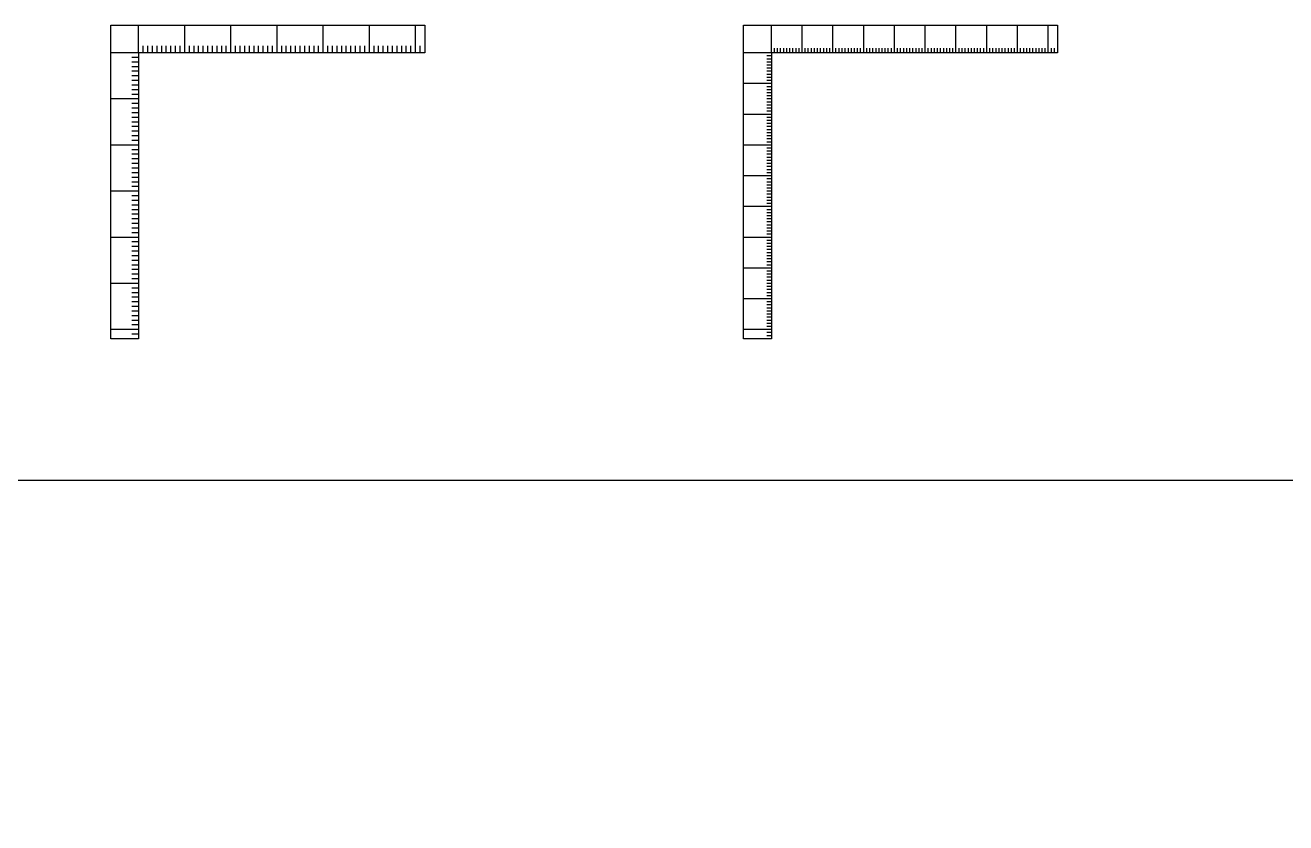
# Model space of a CAD drawing. Header units: millimetres. Extents: x 38046 to 69892, y 8139 to 15731.
# Drawn here: x 43369 to 44734, y 13025 to 13890 of the extents above; entities that cross this region are included whole.
import ezdxf

# ---------------------------------------------------------------- set-up
doc = ezdxf.new("R2010")
doc.units = ezdxf.units.MM
doc.header["$LTSCALE"] = 1000
doc.header["$MEASUREMENT"] = 0
doc.layers.get('0').update_dxf_attribs({"color": 3})
doc.layers.add('图层1', color=1, linetype='Continuous')
doc.layers.add('图层3', color=253, linetype='Continuous')

msp = doc.modelspace()

# ---------------------------------------------------------------- linework, layer by layer
for p, q in [((43541.7, 13860.1), (43541.7, 13890.1)), ((43591.7, 13860.1), (43591.7, 13890.1)), ((43591.7, 13860.1), (43591.7, 13890.1)), ((43641.7, 13860.1), (43641.7, 13890.1)), ((43691.7, 13860.1), (43691.7, 13890.1)), ((43741.7, 13860.1), (43741.7, 13890.1)), ((43741.7, 13860.1), (43741.7, 13890.1)), ((43791.7, 13860.1), (43791.7, 13890.1)), ((44210.5, 13860.1), (44210.5, 13890.1)), ((44243.8, 13860.1), (44243.8, 13890.1)), ((44243.8, 13860.1), (44243.8, 13890.1)), ((44277.1, 13860.1), (44277.1, 13890.1)), ((44310.5, 13860.1), (44310.5, 13890.1)), ((44343.8, 13860.1), (44343.8, 13890.1)), ((44343.8, 13860.1), (44343.8, 13890.1)), ((44377.1, 13860.1), (44377.1, 13890.1)), ((44410.5, 13860.1), (44410.5, 13890.1)), ((44443.8, 13860.1), (44443.8, 13890.1)), ((44443.8, 13860.1), (44443.8, 13890.1)), ((44477.1, 13860.1), (44477.1, 13890.1)), ((44177.1, 13826.8), (44147.1, 13826.8)), ((43491.7, 13810.1), (43461.7, 13810.1)), ((44177.1, 13793.4), (44147.1, 13793.4)), ((44177.1, 13793.4), (44147.1, 13793.4)), ((43491.7, 13760.1), (43461.7, 13760.1)), ((43491.7, 13760.1), (43461.7, 13760.1)), ((44177.1, 13760.1), (44147.1, 13760.1)), ((44177.1, 13726.8), (44147.1, 13726.8)), ((43491.7, 13710.1), (43461.7, 13710.1)), ((44177.1, 13693.4), (44147.1, 13693.4)), ((44177.1, 13693.4), (44147.1, 13693.4)), ((43491.7, 13660.1), (43461.7, 13660.1)), ((44177.1, 13660.1), (44147.1, 13660.1)), ((44177.1, 13626.8), (44147.1, 13626.8)), ((43491.7, 13610.1), (43461.7, 13610.1)), ((43491.7, 13610.1), (43461.7, 13610.1)), ((44177.1, 13593.4), (44147.1, 13593.4)), ((44177.1, 13593.4), (44147.1, 13593.4)), ((43491.7, 13560.1), (43461.7, 13560.1)), ((44177.1, 13560.1), (44147.1, 13560.1))]:
    msp.add_line(p, q)
for points in [[(43491.7, 13860.1), (43491.7, 13890.1)], [(43641.7, 13860.1), (43641.7, 13890.1)], [(44177.1, 13860.1), (44177.1, 13890.1)], [(44277.1, 13860.1), (44277.1, 13890.1)], [(44377.1, 13860.1), (44377.1, 13890.1)], [(43491.7, 13860.1), (43461.7, 13860.1)], [(44177.1, 13860.1), (44147.1, 13860.1)], [(44177.1, 13760.1), (44147.1, 13760.1)], [(43491.7, 13710.1), (43461.7, 13710.1)], [(44177.1, 13660.1), (44147.1, 13660.1)]]:
    msp.add_lwpolyline(points)
at = {"layer": '图层1'}
for points in [[(43491.7, 13860.1), (43491.7, 13550.1), (43461.7, 13550.1), (43461.7, 13890.1), (43801.7, 13890.1), (43801.7, 13860.1), (43491.7, 13860.1)], [(44177.1, 13860.1), (44177.1, 13550.1), (44147.1, 13550.1), (44147.1, 13890.1), (44487.1, 13890.1), (44487.1, 13860.1), (44177.1, 13860.1)]]:
    msp.add_lwpolyline(points, dxfattribs=at)
at = {"layer": '图层3'}
for p, q in [((43496.7, 13860.1), (43496.7, 13867.6)), ((43501.7, 13860.1), (43501.7, 13867.6)), ((43506.7, 13860.1), (43506.7, 13867.6)), ((43511.7, 13860.1), (43511.7, 13867.6)), ((43516.7, 13860.1), (43516.7, 13867.6)), ((43521.7, 13860.1), (43521.7, 13867.6)), ((43526.7, 13860.1), (43526.7, 13867.6)), ((43531.7, 13860.1), (43531.7, 13867.6)), ((43536.7, 13860.1), (43536.7, 13867.6)), ((43546.7, 13860.1), (43546.7, 13867.6)), ((43551.7, 13860.1), (43551.7, 13867.6)), ((43556.7, 13860.1), (43556.7, 13867.6)), ((43561.7, 13860.1), (43561.7, 13867.6)), ((43566.7, 13860.1), (43566.7, 13867.6)), ((43571.7, 13860.1), (43571.7, 13867.6)), ((43576.7, 13860.1), (43576.7, 13867.6)), ((43581.7, 13860.1), (43581.7, 13867.6)), ((43586.7, 13860.1), (43586.7, 13867.6)), ((43596.7, 13860.1), (43596.7, 13867.6)), ((43601.7, 13860.1), (43601.7, 13867.6)), ((43606.7, 13860.1), (43606.7, 13867.6)), ((43611.7, 13860.1), (43611.7, 13867.6)), ((43616.7, 13860.1), (43616.7, 13867.6)), ((43621.7, 13860.1), (43621.7, 13867.6)), ((43626.7, 13860.1), (43626.7, 13867.6)), ((43631.7, 13860.1), (43631.7, 13867.6)), ((43636.7, 13860.1), (43636.7, 13867.6)), ((43646.7, 13860.1), (43646.7, 13867.6)), ((43651.7, 13860.1), (43651.7, 13867.6)), ((43656.7, 13860.1), (43656.7, 13867.6)), ((43661.7, 13860.1), (43661.7, 13867.6)), ((43666.7, 13860.1), (43666.7, 13867.6)), ((43671.7, 13860.1), (43671.7, 13867.6)), ((43676.7, 13860.1), (43676.7, 13867.6)), ((43681.7, 13860.1), (43681.7, 13867.6)), ((43686.7, 13860.1), (43686.7, 13867.6)), ((43696.7, 13860.1), (43696.7, 13867.6)), ((43701.7, 13860.1), (43701.7, 13867.6)), ((43706.7, 13860.1), (43706.7, 13867.6)), ((43711.7, 13860.1), (43711.7, 13867.6)), ((43716.7, 13860.1), (43716.7, 13867.6)), ((43721.7, 13860.1), (43721.7, 13867.6)), ((43726.7, 13860.1), (43726.7, 13867.6)), ((43731.7, 13860.1), (43731.7, 13867.6)), ((43736.7, 13860.1), (43736.7, 13867.6)), ((43746.7, 13860.1), (43746.7, 13867.6)), ((43751.7, 13860.1), (43751.7, 13867.6)), ((43756.7, 13860.1), (43756.7, 13867.6)), ((43761.7, 13860.1), (43761.7, 13867.6)), ((43766.7, 13860.1), (43766.7, 13867.6)), ((43771.7, 13860.1), (43771.7, 13867.6)), ((43776.7, 13860.1), (43776.7, 13867.6)), ((43781.7, 13860.1), (43781.7, 13867.6)), ((43786.7, 13860.1), (43786.7, 13867.6)), ((43796.7, 13860.1), (43796.7, 13867.6)), ((44180.5, 13860.1), (44180.5, 13865.1)), ((44183.8, 13860.1), (44183.8, 13865.1)), ((44187.1, 13860.1), (44187.1, 13865.1)), ((44190.5, 13860.1), (44190.5, 13865.1)), ((44193.8, 13860.1), (44193.8, 13865.1)), ((44197.1, 13860.1), (44197.1, 13865.1)), ((44200.5, 13860.1), (44200.5, 13865.1)), ((44203.8, 13860.1), (44203.8, 13865.1)), ((44207.1, 13860.1), (44207.1, 13865.1)), ((44213.8, 13860.1), (44213.8, 13865.1)), ((44217.1, 13860.1), (44217.1, 13865.1)), ((44220.5, 13860.1), (44220.5, 13865.1)), ((44223.8, 13860.1), (44223.8, 13865.1)), ((44227.1, 13860.1), (44227.1, 13865.1)), ((44230.5, 13860.1), (44230.5, 13865.1)), ((44233.8, 13860.1), (44233.8, 13865.1)), ((44237.1, 13860.1), (44237.1, 13865.1)), ((44240.5, 13860.1), (44240.5, 13865.1)), ((44247.1, 13860.1), (44247.1, 13865.1)), ((44250.5, 13860.1), (44250.5, 13865.1)), ((44253.8, 13860.1), (44253.8, 13865.1)), ((44257.1, 13860.1), (44257.1, 13865.1)), ((44260.5, 13860.1), (44260.5, 13865.1)), ((44263.8, 13860.1), (44263.8, 13865.1)), ((44267.1, 13860.1), (44267.1, 13865.1)), ((44270.5, 13860.1), (44270.5, 13865.1)), ((44273.8, 13860.1), (44273.8, 13865.1)), ((44280.5, 13860.1), (44280.5, 13865.1)), ((44283.8, 13860.1), (44283.8, 13865.1)), ((44287.1, 13860.1), (44287.1, 13865.1)), ((44290.5, 13860.1), (44290.5, 13865.1)), ((44293.8, 13860.1), (44293.8, 13865.1)), ((44297.1, 13860.1), (44297.1, 13865.1)), ((44300.5, 13860.1), (44300.5, 13865.1)), ((44303.8, 13860.1), (44303.8, 13865.1)), ((44307.1, 13860.1), (44307.1, 13865.1)), ((44313.8, 13860.1), (44313.8, 13865.1)), ((44317.1, 13860.1), (44317.1, 13865.1)), ((44320.5, 13860.1), (44320.5, 13865.1)), ((44323.8, 13860.1), (44323.8, 13865.1)), ((44327.1, 13860.1), (44327.1, 13865.1)), ((44330.5, 13860.1), (44330.5, 13865.1)), ((44333.8, 13860.1), (44333.8, 13865.1)), ((44337.1, 13860.1), (44337.1, 13865.1)), ((44340.5, 13860.1), (44340.5, 13865.1)), ((44347.1, 13860.1), (44347.1, 13865.1)), ((44350.5, 13860.1), (44350.5, 13865.1)), ((44353.8, 13860.1), (44353.8, 13865.1)), ((44357.1, 13860.1), (44357.1, 13865.1)), ((44360.5, 13860.1), (44360.5, 13865.1)), ((44363.8, 13860.1), (44363.8, 13865.1)), ((44367.1, 13860.1), (44367.1, 13865.1)), ((44370.5, 13860.1), (44370.5, 13865.1)), ((44373.8, 13860.1), (44373.8, 13865.1)), ((44380.5, 13860.1), (44380.5, 13865.1)), ((44383.8, 13860.1), (44383.8, 13865.1)), ((44387.1, 13860.1), (44387.1, 13865.1)), ((44390.5, 13860.1), (44390.5, 13865.1)), ((44393.8, 13860.1), (44393.8, 13865.1)), ((44397.1, 13860.1), (44397.1, 13865.1)), ((44400.5, 13860.1), (44400.5, 13865.1)), ((44403.8, 13860.1), (44403.8, 13865.1)), ((44407.1, 13860.1), (44407.1, 13865.1)), ((44413.8, 13860.1), (44413.8, 13865.1)), ((44417.1, 13860.1), (44417.1, 13865.1)), ((44420.5, 13860.1), (44420.5, 13865.1)), ((44423.8, 13860.1), (44423.8, 13865.1)), ((44427.1, 13860.1), (44427.1, 13865.1)), ((44430.5, 13860.1), (44430.5, 13865.1)), ((44433.8, 13860.1), (44433.8, 13865.1)), ((44437.1, 13860.1), (44437.1, 13865.1)), ((44440.5, 13860.1), (44440.5, 13865.1)), ((44447.1, 13860.1), (44447.1, 13865.1)), ((44450.5, 13860.1), (44450.5, 13865.1)), ((44453.8, 13860.1), (44453.8, 13865.1)), ((44457.1, 13860.1), (44457.1, 13865.1)), ((44460.5, 13860.1), (44460.5, 13865.1)), ((44463.8, 13860.1), (44463.8, 13865.1)), ((44467.1, 13860.1), (44467.1, 13865.1)), ((44470.5, 13860.1), (44470.5, 13865.1)), ((44473.8, 13860.1), (44473.8, 13865.1)), ((44480.5, 13860.1), (44480.5, 13865.1)), ((44483.8, 13860.1), (44483.8, 13865.1)), ((43491.7, 13855.1), (43484.2, 13855.1)), ((43491.7, 13850.1), (43484.2, 13850.1)), ((44177.1, 13856.8), (44172.1, 13856.8)), ((44177.1, 13853.4), (44172.1, 13853.4)), ((44177.1, 13850.1), (44172.1, 13850.1)), ((44177.1, 13846.8), (44172.1, 13846.8)), ((43491.7, 13845.1), (43484.2, 13845.1)), ((43491.7, 13840.1), (43484.2, 13840.1)), ((43491.7, 13835.1), (43484.2, 13835.1)), ((44177.1, 13843.4), (44172.1, 13843.4)), ((44177.1, 13840.1), (44172.1, 13840.1)), ((44177.1, 13836.8), (44172.1, 13836.8)), ((44177.1, 13833.4), (44172.1, 13833.4)), ((43491.7, 13830.1), (43484.2, 13830.1)), ((43491.7, 13825.1), (43484.2, 13825.1)), ((43491.7, 13820.1), (43484.2, 13820.1)), ((44177.1, 13830.1), (44172.1, 13830.1)), ((44177.1, 13823.4), (44172.1, 13823.4)), ((44177.1, 13820.1), (44172.1, 13820.1)), ((43491.7, 13815.1), (43484.2, 13815.1)), ((43491.7, 13805.1), (43484.2, 13805.1)), ((44177.1, 13816.8), (44172.1, 13816.8)), ((44177.1, 13813.4), (44172.1, 13813.4)), ((44177.1, 13810.1), (44172.1, 13810.1)), ((44177.1, 13806.8), (44172.1, 13806.8)), ((43491.7, 13800.1), (43484.2, 13800.1)), ((43491.7, 13795.1), (43484.2, 13795.1)), ((44177.1, 13803.4), (44172.1, 13803.4)), ((44177.1, 13800.1), (44172.1, 13800.1)), ((44177.1, 13796.8), (44172.1, 13796.8)), ((43491.7, 13790.1), (43484.2, 13790.1)), ((43491.7, 13785.1), (43484.2, 13785.1)), ((43491.7, 13780.1), (43484.2, 13780.1)), ((44177.1, 13790.1), (44172.1, 13790.1)), ((44177.1, 13786.8), (44172.1, 13786.8)), ((44177.1, 13783.4), (44172.1, 13783.4)), ((44177.1, 13780.1), (44172.1, 13780.1)), ((43491.7, 13775.1), (43484.2, 13775.1)), ((43491.7, 13770.1), (43484.2, 13770.1)), ((43491.7, 13765.1), (43484.2, 13765.1)), ((44177.1, 13776.8), (44172.1, 13776.8)), ((44177.1, 13773.4), (44172.1, 13773.4)), ((44177.1, 13770.1), (44172.1, 13770.1)), ((44177.1, 13766.8), (44172.1, 13766.8)), ((43491.7, 13755.1), (43484.2, 13755.1)), ((44177.1, 13763.4), (44172.1, 13763.4)), ((44177.1, 13756.8), (44172.1, 13756.8)), ((44177.1, 13753.4), (44172.1, 13753.4)), ((43491.7, 13750.1), (43484.2, 13750.1)), ((43491.7, 13745.1), (43484.2, 13745.1)), ((43491.7, 13740.1), (43484.2, 13740.1)), ((44177.1, 13750.1), (44172.1, 13750.1)), ((44177.1, 13746.8), (44172.1, 13746.8)), ((44177.1, 13743.4), (44172.1, 13743.4)), ((44177.1, 13740.1), (44172.1, 13740.1)), ((44177.1, 13736.8), (44172.1, 13736.8)), ((43491.7, 13735.1), (43484.2, 13735.1)), ((43491.7, 13730.1), (43484.2, 13730.1)), ((43491.7, 13725.1), (43484.2, 13725.1)), ((44177.1, 13733.4), (44172.1, 13733.4)), ((44177.1, 13730.1), (44172.1, 13730.1)), ((44177.1, 13723.4), (44172.1, 13723.4)), ((43491.7, 13720.1), (43484.2, 13720.1)), ((43491.7, 13715.1), (43484.2, 13715.1)), ((44177.1, 13720.1), (44172.1, 13720.1)), ((44177.1, 13716.8), (44172.1, 13716.8)), ((44177.1, 13713.4), (44172.1, 13713.4)), ((44177.1, 13710.1), (44172.1, 13710.1)), ((43491.7, 13705.1), (43484.2, 13705.1)), ((43491.7, 13700.1), (43484.2, 13700.1)), ((44177.1, 13706.8), (44172.1, 13706.8)), ((44177.1, 13703.4), (44172.1, 13703.4)), ((44177.1, 13700.1), (44172.1, 13700.1)), ((44177.1, 13696.8), (44172.1, 13696.8)), ((43491.7, 13695.1), (43484.2, 13695.1)), ((43491.7, 13690.1), (43484.2, 13690.1)), ((43491.7, 13685.1), (43484.2, 13685.1)), ((44177.1, 13690.1), (44172.1, 13690.1)), ((44177.1, 13686.8), (44172.1, 13686.8)), ((44177.1, 13683.4), (44172.1, 13683.4)), ((43491.7, 13680.1), (43484.2, 13680.1)), ((43491.7, 13675.1), (43484.2, 13675.1)), ((43491.7, 13670.1), (43484.2, 13670.1)), ((44177.1, 13680.1), (44172.1, 13680.1)), ((44177.1, 13676.8), (44172.1, 13676.8)), ((44177.1, 13673.4), (44172.1, 13673.4)), ((44177.1, 13670.1), (44172.1, 13670.1)), ((43491.7, 13665.1), (43484.2, 13665.1)), ((43491.7, 13655.1), (43484.2, 13655.1)), ((44177.1, 13666.8), (44172.1, 13666.8)), ((44177.1, 13663.4), (44172.1, 13663.4)), ((44177.1, 13656.8), (44172.1, 13656.8)), ((43491.7, 13650.1), (43484.2, 13650.1)), ((43491.7, 13645.1), (43484.2, 13645.1)), ((44177.1, 13653.4), (44172.1, 13653.4)), ((44177.1, 13650.1), (44172.1, 13650.1)), ((44177.1, 13646.8), (44172.1, 13646.8)), ((44177.1, 13643.4), (44172.1, 13643.4)), ((43491.7, 13640.1), (43484.2, 13640.1)), ((43491.7, 13635.1), (43484.2, 13635.1)), ((43491.7, 13630.1), (43484.2, 13630.1)), ((44177.1, 13640.1), (44172.1, 13640.1)), ((44177.1, 13636.8), (44172.1, 13636.8)), ((44177.1, 13633.4), (44172.1, 13633.4)), ((44177.1, 13630.1), (44172.1, 13630.1)), ((43491.7, 13625.1), (43484.2, 13625.1)), ((43491.7, 13620.1), (43484.2, 13620.1)), ((43491.7, 13615.1), (43484.2, 13615.1)), ((44177.1, 13623.4), (44172.1, 13623.4)), ((44177.1, 13620.1), (44172.1, 13620.1)), ((44177.1, 13616.8), (44172.1, 13616.8)), ((43491.7, 13605.1), (43484.2, 13605.1)), ((44177.1, 13613.4), (44172.1, 13613.4)), ((44177.1, 13610.1), (44172.1, 13610.1)), ((44177.1, 13606.8), (44172.1, 13606.8)), ((44177.1, 13603.4), (44172.1, 13603.4)), ((43491.7, 13600.1), (43484.2, 13600.1)), ((43491.7, 13595.1), (43484.2, 13595.1)), ((43491.7, 13590.1), (43484.2, 13590.1)), ((44177.1, 13600.1), (44172.1, 13600.1)), ((44177.1, 13596.8), (44172.1, 13596.8)), ((44177.1, 13590.1), (44172.1, 13590.1)), ((44177.1, 13586.8), (44172.1, 13586.8)), ((43491.7, 13585.1), (43484.2, 13585.1)), ((43491.7, 13580.1), (43484.2, 13580.1)), ((43491.7, 13575.1), (43484.2, 13575.1)), ((44177.1, 13583.4), (44172.1, 13583.4)), ((44177.1, 13580.1), (44172.1, 13580.1)), ((44177.1, 13576.8), (44172.1, 13576.8)), ((44177.1, 13573.4), (44172.1, 13573.4)), ((43491.7, 13570.1), (43484.2, 13570.1)), ((43491.7, 13565.1), (43484.2, 13565.1)), ((44177.1, 13570.1), (44172.1, 13570.1)), ((44177.1, 13566.8), (44172.1, 13566.8)), ((44177.1, 13563.4), (44172.1, 13563.4)), ((43491.7, 13555.1), (43484.2, 13555.1)), ((44177.1, 13556.8), (44172.1, 13556.8)), ((44177.1, 13553.4), (44172.1, 13553.4))]:
    msp.add_line(p, q, dxfattribs=at)
at = {"layer": '图层3', "color": 1}
msp.add_lwpolyline([(38045.9, 13396.9), (46413, 13396.9), (46413, 12621.3), (38045.9, 12621.3)], close=True, dxfattribs=at)

doc.saveas('drawing.dxf')
